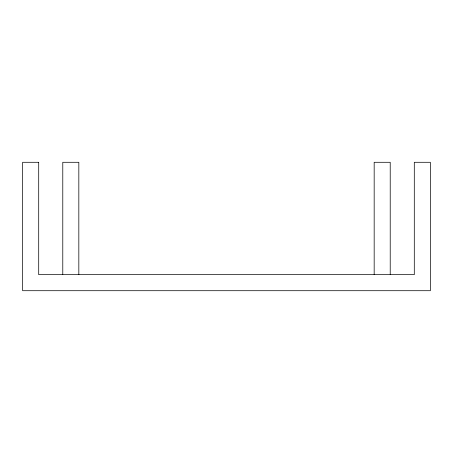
<?xml version="1.0" encoding="UTF-8"?>
<svg xmlns="http://www.w3.org/2000/svg" width="453" height="453" viewBox="0 0 453 453"><rect width="100%" height="100%" fill="white"/><g stroke="black" fill="none" stroke-linecap="round" stroke-linejoin="round"><path stroke-width="0.68" d="M390.22 274.478L390.22 162.293L374.172 162.293L374.172 274.654M78.828 274.654L78.828 162.293L62.78 162.293L62.78 274.478M38.703 162.293L22.65 162.293L22.65 290.707L430.35 290.707L430.35 162.293L414.297 162.293L414.297 274.654L38.703 274.654L38.703 162.293"/></g></svg>
